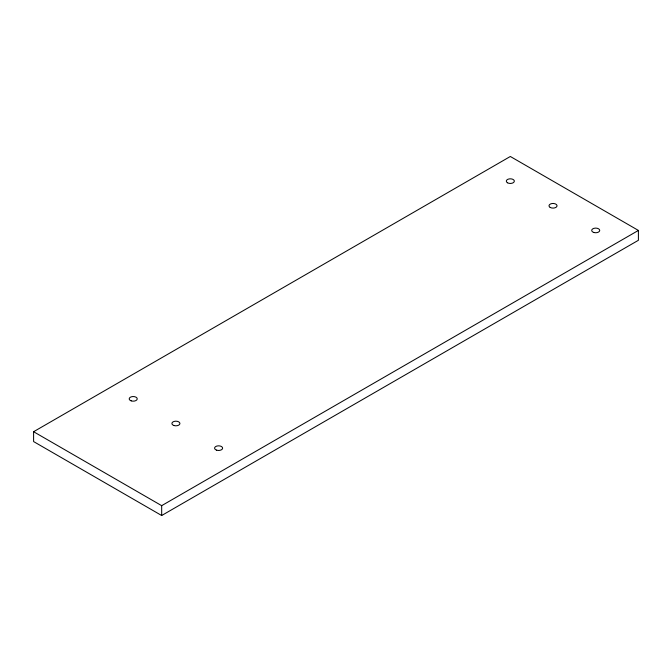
<?xml version="1.0" encoding="UTF-8"?>
<svg xmlns="http://www.w3.org/2000/svg" width="672" height="672" viewBox="0 0 672 672"><rect width="100%" height="100%" fill="white"/><g stroke="black" fill="none" stroke-linecap="round" stroke-linejoin="round"><path stroke-width="1.01" d="M33.6 431.718L510.325 156.484L638.4 230.429L638.4 240.282L161.675 515.516L33.6 441.571L33.6 431.718L161.675 505.663L638.4 230.429M161.675 505.663L161.675 515.516M131.2 400.865A4.024 2.327 0 0 0 137.239 398.849A4.024 2.327 0 0 0 131.2 396.841A4.024 2.327 0 0 0 131.2 400.865M173.897 425.51A4.024 2.327 0 0 0 179.928 423.503A4.024 2.327 0 0 0 173.897 421.487A4.024 2.327 0 0 0 173.897 425.51M216.586 450.164A4.024 2.327 0 0 0 222.625 448.148A4.024 2.327 0 0 0 216.586 446.132A4.024 2.327 0 0 0 216.586 450.164M507.478 182.776A4.024 2.327 0 0 0 514.214 181.734A4.024 2.327 0 0 0 509.284 178.886A4.024 2.327 0 0 0 507.478 182.776M550.166 207.421A4.024 2.327 0 0 0 556.903 206.38A4.024 2.327 0 0 0 551.972 203.532A4.024 2.327 0 0 0 550.166 207.421M593.695 232.436A4.024 2.327 0 0 0 599.735 230.429A4.024 2.327 0 0 0 593.695 228.413A4.024 2.327 0 0 0 593.695 232.436"/></g></svg>
